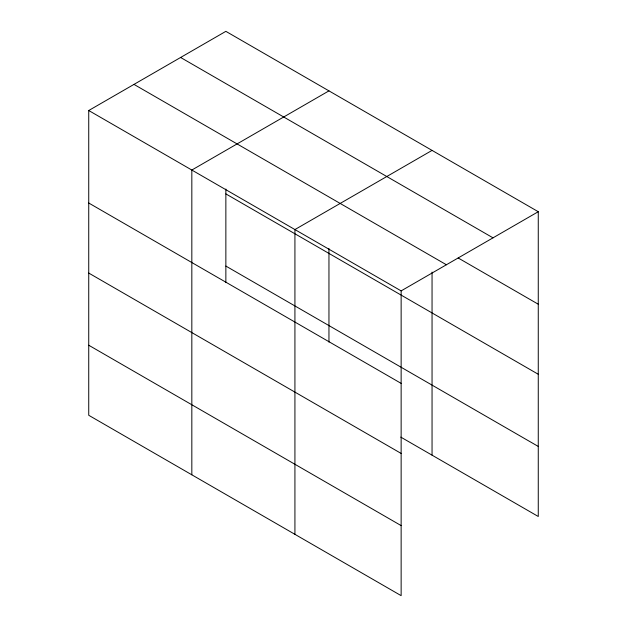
<?xml version="1.0" encoding="UTF-8"?>
<svg xmlns="http://www.w3.org/2000/svg" width="627" height="627" viewBox="0 0 627 627"><rect width="100%" height="100%" fill="white"/><g stroke="black" fill="none" stroke-linecap="round" stroke-linejoin="round"><path stroke-width="0.94" d="M88.736 110.517L401.139 290.889L401.139 595.65L88.736 415.286L88.736 110.517L225.861 31.35L538.264 211.714L538.264 516.483L400.778 437.105M328.956 90.868L191.831 170.042L191.831 474.804M432.05 150.394L294.925 229.56L294.925 534.329M401.139 290.889L538.264 211.714M180.607 57.472L493.018 237.845M458.18 257.979L538.264 304.213M133.982 84.394L446.393 264.759M225.861 193.9L538.264 374.264M225.861 266.067L538.264 446.432M88.736 203.015L401.139 383.379M88.736 273.066L401.139 453.431M88.736 345.234L401.139 525.598M432.05 272.079L432.05 455.155M328.956 248.551L328.956 342.13M225.861 189.033L225.861 282.605"/></g></svg>
